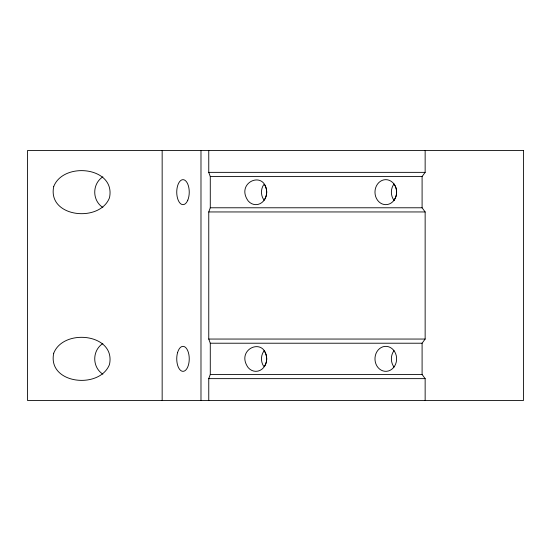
<?xml version="1.0" encoding="UTF-8"?>
<svg xmlns="http://www.w3.org/2000/svg" width="551" height="551" viewBox="0 0 551 551"><rect width="100%" height="100%" fill="white"/><g stroke="black" fill="none" stroke-linecap="round" stroke-linejoin="round"><path stroke-width="0.83" d="M208.76 400.515L208.76 378.64L210.282 374.473L210.282 343.218L208.76 339.051L208.76 211.949L210.282 207.782L210.282 176.527L208.76 172.36L208.76 150.485M263.784 184.564C260.719 188.917 260.699 195.281 263.722 199.655M263.784 351.256C260.719 355.609 260.699 361.966 263.722 366.346M425.145 400.515L425.145 378.64L422.094 374.473L422.094 343.218L425.145 339.051L425.145 211.949L422.094 207.782L422.094 176.527L425.145 172.36L425.145 150.485M102.858 176.83C92.038 183.848 92.038 200.461 102.858 207.479M102.858 343.521C92.038 350.539 92.038 367.152 102.858 374.17M208.76 172.36L425.145 172.36M210.282 176.527L422.094 176.527M210.282 207.782L422.094 207.782M208.76 211.949L425.145 211.949M208.76 339.051L425.145 339.051M210.282 343.218L422.094 343.218M210.282 374.473L422.094 374.473M208.76 378.64L425.145 378.64M200.984 150.485L200.984 400.515M162.159 150.485L162.159 400.515M394.055 200.399A12.501 10.827 -90 0 1 394.055 183.91M394.055 367.09A12.501 10.827 -90 0 1 394.055 350.601M264.019 350.601A12.501 10.827 -90 0 1 264.466 366.456M394.392 184.544A12.501 10.827 90 0 1 393.937 200.399M264.466 184.544A12.501 10.827 90 0 1 264.019 200.399M266.705 192.154C266.636 195.357 265.575 198.505 263.536 200.998A12.501 10.827 -90 0 1 248.225 200.998C234.781 182.333 265.499 169.219 266.705 192.154M266.705 358.846C266.636 362.048 265.575 365.196 263.536 367.682A12.501 10.827 90 0 1 248.225 367.682C234.774 349.024 265.506 335.91 266.705 358.846M53.716 186.548C47.193 217.349 99.69 223.086 109.491 197.761C116.013 166.96 63.517 161.223 53.716 186.548M53.716 353.239C47.193 384.04 99.69 389.777 109.491 364.452C116.013 333.651 63.517 327.914 53.716 353.239M523.45 150.485L27.55 150.485L27.55 400.515L523.45 400.515L523.45 150.485M187.781 200.192A12.501 6.254 -90 0 0 184.075 179.846A12.501 6.254 -90 0 0 177.119 196.431A12.501 6.254 -90 0 0 187.781 200.192M395.177 198.408A12.501 10.827 -90 0 0 385.803 179.654A12.501 10.827 -90 0 0 376.423 198.408A12.501 10.827 -90 0 0 395.177 198.408M393.455 367.682A12.501 10.827 -90 0 0 388.6 346.772A12.501 10.827 -90 0 0 375.341 362.083A12.501 10.827 -90 0 0 393.455 367.682M177.58 352.592A12.501 6.254 90 0 0 182.994 371.346A12.501 6.254 90 0 0 188.408 352.592A12.501 6.254 90 0 0 177.58 352.592"/></g></svg>
